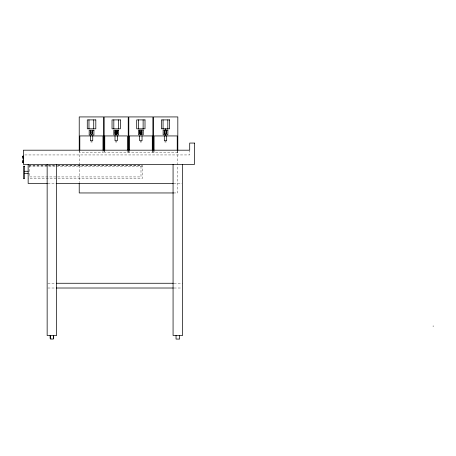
<?xml version="1.0" encoding="UTF-8"?>
<svg xmlns="http://www.w3.org/2000/svg" width="456" height="456" viewBox="0 0 456 456"><rect width="100%" height="100%" fill="white"/><g stroke="black" fill="none" stroke-linecap="round" stroke-linejoin="round"><path stroke-width="0.34" stroke-dasharray="2.28 1.71" d="M177.823 152.27L104.766 152.27L104.766 150.85M24.818 154.943L189.702 154.943L189.702 150.748M28.853 165.34L47.27 165.34M47.977 165.34L57.188 165.34M57.895 165.34L142.186 165.34L142.186 178.701L28.147 178.701M28.848 165.636L57.006 165.636M57.712 165.636L142.186 165.636M28.853 166.229L55.769 166.229M56.362 166.229L142.186 166.229M47.829 183.454L55.974 183.454M173.747 183.454L181.898 183.454M173.565 192.956L177.823 192.956L177.823 165.505M47.863 283.261L55.66 283.261M174.067 283.261L182.577 283.261M47.863 288.01L55.66 288.01M174.067 288.01L181.864 288.01M177.823 150.719L177.823 164.798M177.23 150.85L177.23 152.27M154.065 150.85L154.065 152.27M153.472 150.85L153.472 152.27M152.874 150.85L152.874 152.27M152.281 150.85L152.281 152.27M140.995 166.229L140.995 176.922L29.332 176.922L29.332 166.229M129.413 150.85L129.413 152.27M128.82 150.85L128.82 152.27M128.227 150.85L128.227 152.27M127.338 150.85L127.338 152.27M104.173 150.85L104.173 152.27L103.58 152.27L103.58 150.85M102.982 150.85L102.982 152.27L79.817 152.27L79.817 150.85M79.224 150.719L79.224 164.798M79.224 165.505L79.224 182.4"/><path stroke-width="0.68" d="M115.778 134.326L116.212 134.412L115.841 134.377M140.682 134.309L140.534 134.275M140.864 134.395L140.556 134.189L140.858 134.286M115.408 131.106L115.425 131.185M90.71 132.553L90.795 132.502M115.362 132.496L115.533 132.229L115.117 132.286M140.009 132.371L140.191 132.115L139.821 132.371M164.662 132.388L164.833 132.115L164.416 132.177M90.567 131.379L90.858 131.1L90.499 131.374M90.59 132.559L90.704 132.257L90.63 132.559M92.368 131.351L92.249 131.134M115.214 131.322L115.328 131.02L115.151 131.317M115.237 132.502L115.351 132.2L115.277 132.502M117.021 131.294L117.135 130.992L117.061 131.294M139.867 131.197L140.163 130.929L139.696 130.963M139.889 132.377L140.06 132.086L139.929 132.377M141.668 131.168L141.548 130.952M164.513 131.214L164.627 130.912L164.451 131.208M164.536 132.394L164.65 132.092L164.576 132.394M166.315 131.185L166.434 130.883L166.252 131.18M92.602 132.354L92.659 132.559M117.186 132.394L117.34 132.445M141.901 132.172L141.953 132.377M166.491 131.071L166.651 131.071M166.486 132.286L166.639 132.337M116.263 134.651L116.457 134.4L116.098 134.395M165.613 134.281L165.072 134.161L165.477 134.338M115.282 133.437L115.362 133.682M117.352 131.231L116.896 131.077M164.587 133.374L164.662 133.574M165.203 134.206L165.454 134.417M140.744 134.229L140.653 134.235M165.397 134.246L165.152 134.281M141.001 134.44L140.767 134.269M92.42 133.728L92.374 133.534M141.907 131.163L141.998 131.054M92.614 131.345L92.619 131.049L92.665 131.345M90.522 132.553L90.476 132.257L90.909 132.553M116.964 133.431L117.095 133.483M165.562 134.246L165.619 134.543M103.58 135.939L104.173 135.939M128.227 135.939L128.82 135.939M152.874 135.939L153.472 135.939M90.955 141.879L92.146 141.879M115.579 141.879L116.759 141.879M140.26 141.879L141.445 141.879M164.901 141.879L166.092 141.879M23.096 156.243L22.8 156.243L22.8 158.095L23.096 158.095M22.8 156.607L23.096 156.607M23.096 160.615L22.8 160.615L22.8 162.513L23.096 162.513M22.8 162.136L23.096 162.136M24.584 171.279L28.147 171.279M24.584 173.65L28.147 173.65M47.361 183.454L28.147 183.454L28.147 164.445M56.612 183.454L173.326 183.454M173.565 192.956L79.224 192.956L79.224 183.101M56.367 283.261L173.36 283.261M56.367 288.01L173.36 288.01M51.015 338.38L50.12 338.38L50.12 335.411M53.164 338.38L53.688 338.38L53.688 335.411M115.949 134.571L115.909 134.548M433.2 326L433.2 326.302M182.577 164.445L182.577 335.508L173.069 335.508L173.069 164.445M179.607 335.508L179.607 339.07L176.039 339.07L176.039 335.508M177.823 150.149L177.823 116.93L79.224 116.93L79.224 150.018M177.23 150.138L177.23 135.939L154.065 135.939L154.065 150.138M167.808 119.899L167.808 128.809M166.685 135.939L166.685 140.687L164.308 140.687L164.308 135.939M165.5 128.809L165.5 130.102M165.5 134.64L165.5 135.939M163.066 119.899L163.066 128.809M153.472 150.144L153.472 117.523L152.874 117.523L152.874 150.144M152.281 150.138L152.281 135.939L129.413 135.939L129.413 150.138M143.121 119.899L143.121 128.809M142.038 135.939L142.038 140.687L139.661 140.687L139.661 135.939M138.373 119.899L138.373 128.809M128.82 150.144L128.82 117.523L128.227 117.523L128.227 150.144M127.338 150.138L127.338 135.939L104.766 135.939L104.766 150.138M118.577 119.899L118.577 128.809M117.386 135.939L117.386 140.687L115.015 140.687L115.015 135.939M117.312 131.288L117.141 131.231M113.823 119.899L113.823 128.809M104.173 150.144L104.173 117.523L103.58 117.523L103.58 150.144M102.982 150.138L102.982 135.939L79.817 135.939L79.817 150.138M93.719 119.899L93.719 128.809M92.739 135.939L92.739 140.687L90.362 140.687L90.362 135.939M88.966 119.899L88.966 128.809M56.658 164.445L56.658 335.508L47.15 335.508L47.15 164.445M53.386 335.508L53.386 339.07L50.416 339.07L50.416 335.508M23.096 155.866L23.096 158.825M23.096 159.851L23.096 162.906M166.446 133.465L166.446 133.465M141.856 133.454L141.611 133.3L141.856 133.454M164.838 131.123L164.833 131.1M116.992 132.417L116.992 132.417M91.673 134.486L91.673 134.486M90.231 131.123C90.772 132.827 91.553 129.926 90.231 131.123M90.231 132.314C90.772 134.013 91.553 131.111 90.231 132.314M90.231 133.5C90.772 135.204 91.553 132.303 90.231 133.5M92.004 131.123C92.557 132.856 93.349 129.903 92.004 131.123M92.009 132.314C92.557 134.013 93.332 131.111 92.009 132.314M92.009 133.5C92.557 135.204 93.332 132.303 92.009 133.5M114.878 131.071C115.425 132.77 116.2 129.869 114.878 131.071M114.878 132.257C115.425 133.961 116.2 131.06 114.878 132.257M114.878 133.448C115.425 135.147 116.2 132.246 114.878 133.448M116.65 131.066C117.209 132.799 118.001 129.846 116.65 131.066M116.662 132.257C117.203 133.961 117.984 131.06 116.662 132.257M116.662 133.448C117.203 135.147 117.984 132.246 116.662 133.448M139.53 130.946C140.072 132.645 140.853 129.743 139.53 130.946M139.53 132.132C140.072 133.83 140.853 130.929 139.53 132.132M139.53 133.317C140.072 135.022 140.853 132.12 139.53 133.317M141.303 130.94C141.856 132.673 142.648 129.721 141.303 130.94M141.309 132.132C141.856 133.83 142.631 130.929 141.309 132.132M141.309 133.317C141.856 135.022 142.631 132.12 141.309 133.317M164.177 130.957C164.724 132.662 165.5 129.76 164.177 130.957M164.177 132.149C164.724 133.847 165.5 130.946 164.177 132.149M164.177 133.334C164.724 135.039 165.5 132.137 164.177 133.334M165.95 130.957C166.508 132.69 167.295 129.738 165.95 130.957M165.961 132.149C166.503 133.847 167.284 130.946 165.961 132.149M165.961 133.334C166.503 135.039 167.284 132.137 165.961 133.334M92.431 132.263L92.363 132.565L92.431 132.263M117.084 132.206L117.01 132.508L117.084 132.206M141.73 132.08L141.662 132.382L141.73 132.08M166.383 132.097L166.309 132.4L166.383 132.097M90.67 133.443L90.659 133.739L90.715 133.443M139.969 133.26L140.015 133.557L139.969 133.26M91.314 134.338L91.496 134.628L91.314 134.338M95.817 119.899L87.284 119.899L87.284 128.809L95.817 128.809L95.817 119.899M120.355 119.899L112.039 119.899L112.039 128.809L120.355 128.809L120.355 119.899M145.008 119.899L136.692 119.899L136.692 128.809L145.008 128.809L145.008 119.899M169.655 119.899L161.338 119.899L161.338 128.809L169.655 128.809L169.655 119.899M143.224 130.017L138.476 130.017L138.476 134.771L143.224 134.771L143.224 130.017M167.876 130.034L163.123 130.034L163.123 134.788L167.876 134.788L167.876 130.034M118.577 130.148L113.823 130.148L113.823 134.896L118.577 134.896L118.577 130.148M93.925 130.199L89.176 130.199L89.176 134.953L93.925 134.953L93.925 130.199M194.455 143.064L189.702 143.064L189.702 150.189L23.393 150.189L23.393 164.445L194.455 164.445L194.455 143.064M24.584 166.229L23.393 166.229L23.393 178.701L24.584 178.701L24.584 166.229"/></g></svg>
